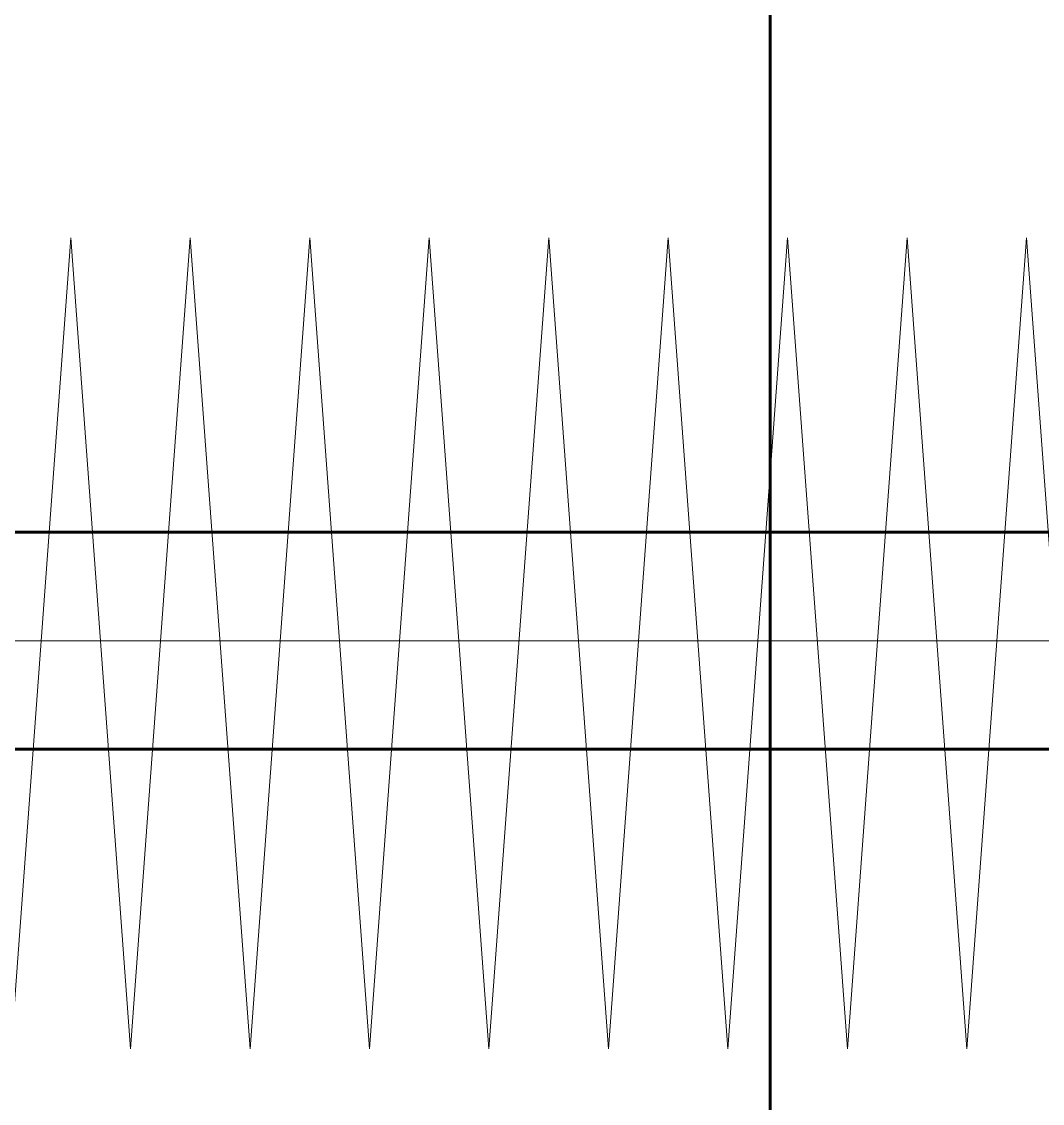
# Model space of a CAD drawing. Header units: millimetres. Extents: x 0 to 840, y 0 to 594.
# Drawn here: x 743.749 to 745.842, y 265.322 to 267.539 of the extents above; entities that cross this region are included whole.
import ezdxf

# ---------------------------------------------------------------- set-up
doc = ezdxf.new("R2010")
doc.units = ezdxf.units.MM
doc.linetypes.add('K5LT_AXLED', pattern=[19.5, 15, -1.5, 1.5, -1.5])
doc.linetypes.add('K5LT_BASIC', pattern=[0])
doc.layers.add('Системный слой', color=7, linetype='Continuous')

# ---------------------------------------------------------------- blocks, each defined once
blk = doc.blocks.new('U400')
at = {"layer": 'Системный слой', "color": 30, "linetype": 'K5LT_AXLED', "lineweight": 18, "true_color": 0xff8000}
for q in [(744.7073, 265.4332), (744.9523, 265.4332)]:
    blk.add_line((744.8298, 267.0957), q, dxfattribs=at)
blk = doc.blocks.new('U401')
at = {"layer": 'Системный слой', "color": 30, "linetype": 'K5LT_AXLED', "lineweight": 18, "true_color": 0xff8000}
for q in [(744.9523, 265.4332), (745.1973, 265.4332)]:
    blk.add_line((745.0748, 267.0957), q, dxfattribs=at)
blk = doc.blocks.new('U402')
at = {"layer": 'Системный слой', "color": 30, "linetype": 'K5LT_AXLED', "lineweight": 18, "true_color": 0xff8000}
for q in [(745.4423, 265.4332), (745.6873, 265.4332)]:
    blk.add_line((745.5648, 267.0957), q, dxfattribs=at)
blk = doc.blocks.new('U403')
at = {"layer": 'Системный слой', "color": 30, "linetype": 'K5LT_AXLED', "lineweight": 18, "true_color": 0xff8000}
for q in [(745.1973, 265.4332), (745.4423, 265.4332)]:
    blk.add_line((745.3198, 267.0957), q, dxfattribs=at)
blk = doc.blocks.new('U404')
at = {"layer": 'Системный слой', "color": 30, "linetype": 'K5LT_AXLED', "lineweight": 18, "true_color": 0xff8000}
for q in [(745.6873, 265.4332), (745.9323, 265.4332)]:
    blk.add_line((745.8098, 267.0957), q, dxfattribs=at)
blk = doc.blocks.new('U405')
at = {"layer": 'Системный слой', "color": 30, "linetype": 'K5LT_AXLED', "lineweight": 18, "true_color": 0xff8000}
for q in [(745.9323, 265.4332), (746.1773, 265.4332)]:
    blk.add_line((746.0548, 267.0957), q, dxfattribs=at)
blk = doc.blocks.new('U399')
at = {"layer": 'Системный слой'}
for name in ['U400', 'U401', 'U403', 'U402', 'U404', 'U405']:
    blk.add_blockref(name, (0, 0), dxfattribs=at)
blk = doc.blocks.new('U415')
at = {"layer": 'Системный слой', "color": 30, "linetype": 'K5LT_AXLED', "lineweight": 18, "true_color": 0xff8000}
for q in [(742.9923, 265.4332), (743.2373, 265.4332)]:
    blk.add_line((743.1148, 267.0957), q, dxfattribs=at)
blk = doc.blocks.new('U416')
at = {"layer": 'Системный слой', "color": 30, "linetype": 'K5LT_AXLED', "lineweight": 18, "true_color": 0xff8000}
for q in [(743.2373, 265.4332), (743.4823, 265.4332)]:
    blk.add_line((743.3598, 267.0957), q, dxfattribs=at)
blk = doc.blocks.new('U417')
at = {"layer": 'Системный слой', "color": 30, "linetype": 'K5LT_AXLED', "lineweight": 18, "true_color": 0xff8000}
for q in [(743.7273, 265.4332), (743.9723, 265.4332)]:
    blk.add_line((743.8498, 267.0957), q, dxfattribs=at)
blk = doc.blocks.new('U418')
at = {"layer": 'Системный слой', "color": 30, "linetype": 'K5LT_AXLED', "lineweight": 18, "true_color": 0xff8000}
for q in [(743.4823, 265.4332), (743.7273, 265.4332)]:
    blk.add_line((743.6048, 267.0957), q, dxfattribs=at)
blk = doc.blocks.new('U419')
at = {"layer": 'Системный слой', "color": 30, "linetype": 'K5LT_AXLED', "lineweight": 18, "true_color": 0xff8000}
for q in [(743.9723, 265.4332), (744.2173, 265.4332)]:
    blk.add_line((744.0948, 267.0957), q, dxfattribs=at)
blk = doc.blocks.new('U420')
at = {"layer": 'Системный слой', "color": 30, "linetype": 'K5LT_AXLED', "lineweight": 18, "true_color": 0xff8000}
for q in [(744.2173, 265.4332), (744.4623, 265.4332)]:
    blk.add_line((744.3398, 267.0957), q, dxfattribs=at)
blk = doc.blocks.new('U421')
at = {"layer": 'Системный слой', "color": 30, "linetype": 'K5LT_AXLED', "lineweight": 18, "true_color": 0xff8000}
for q in [(744.4623, 265.4332), (744.7073, 265.4332)]:
    blk.add_line((744.5848, 267.0957), q, dxfattribs=at)
blk = doc.blocks.new('U414')
at = {"layer": 'Системный слой'}
for name in ['U415', 'U416', 'U418', 'U417', 'U419', 'U420', 'U421']:
    blk.add_blockref(name, (0, 0), dxfattribs=at)

msp = doc.modelspace()

# ---------------------------------------------------------------- linework, layer by layer
at = {"layer": 'Системный слой', "color": 5, "linetype": 'K5LT_BASIC', "lineweight": 60, "true_color": 0x0000ff}
for p, q in [((745.28288, 277.41126), (745.28476, 259.12916)), ((725.70506, 266.49204), (747.92686, 266.49204)), ((725.74445, 266.04754), (747.92686, 266.04754))]:
    msp.add_line(p, q, dxfattribs=at)
at = {"layer": 'Системный слой', "color": 30, "linetype": 'K5LT_AXLED', "lineweight": 18, "true_color": 0xff8000}
msp.add_line((718.71756, 266.26979), (770.93005, 266.26979), dxfattribs=at)

# ---------------------------------------------------------------- block references
at = {"layer": 'Системный слой'}
for name in ['U414', 'U399']:
    msp.add_blockref(name, (0, 0), dxfattribs=at)

doc.saveas('drawing.dxf')
